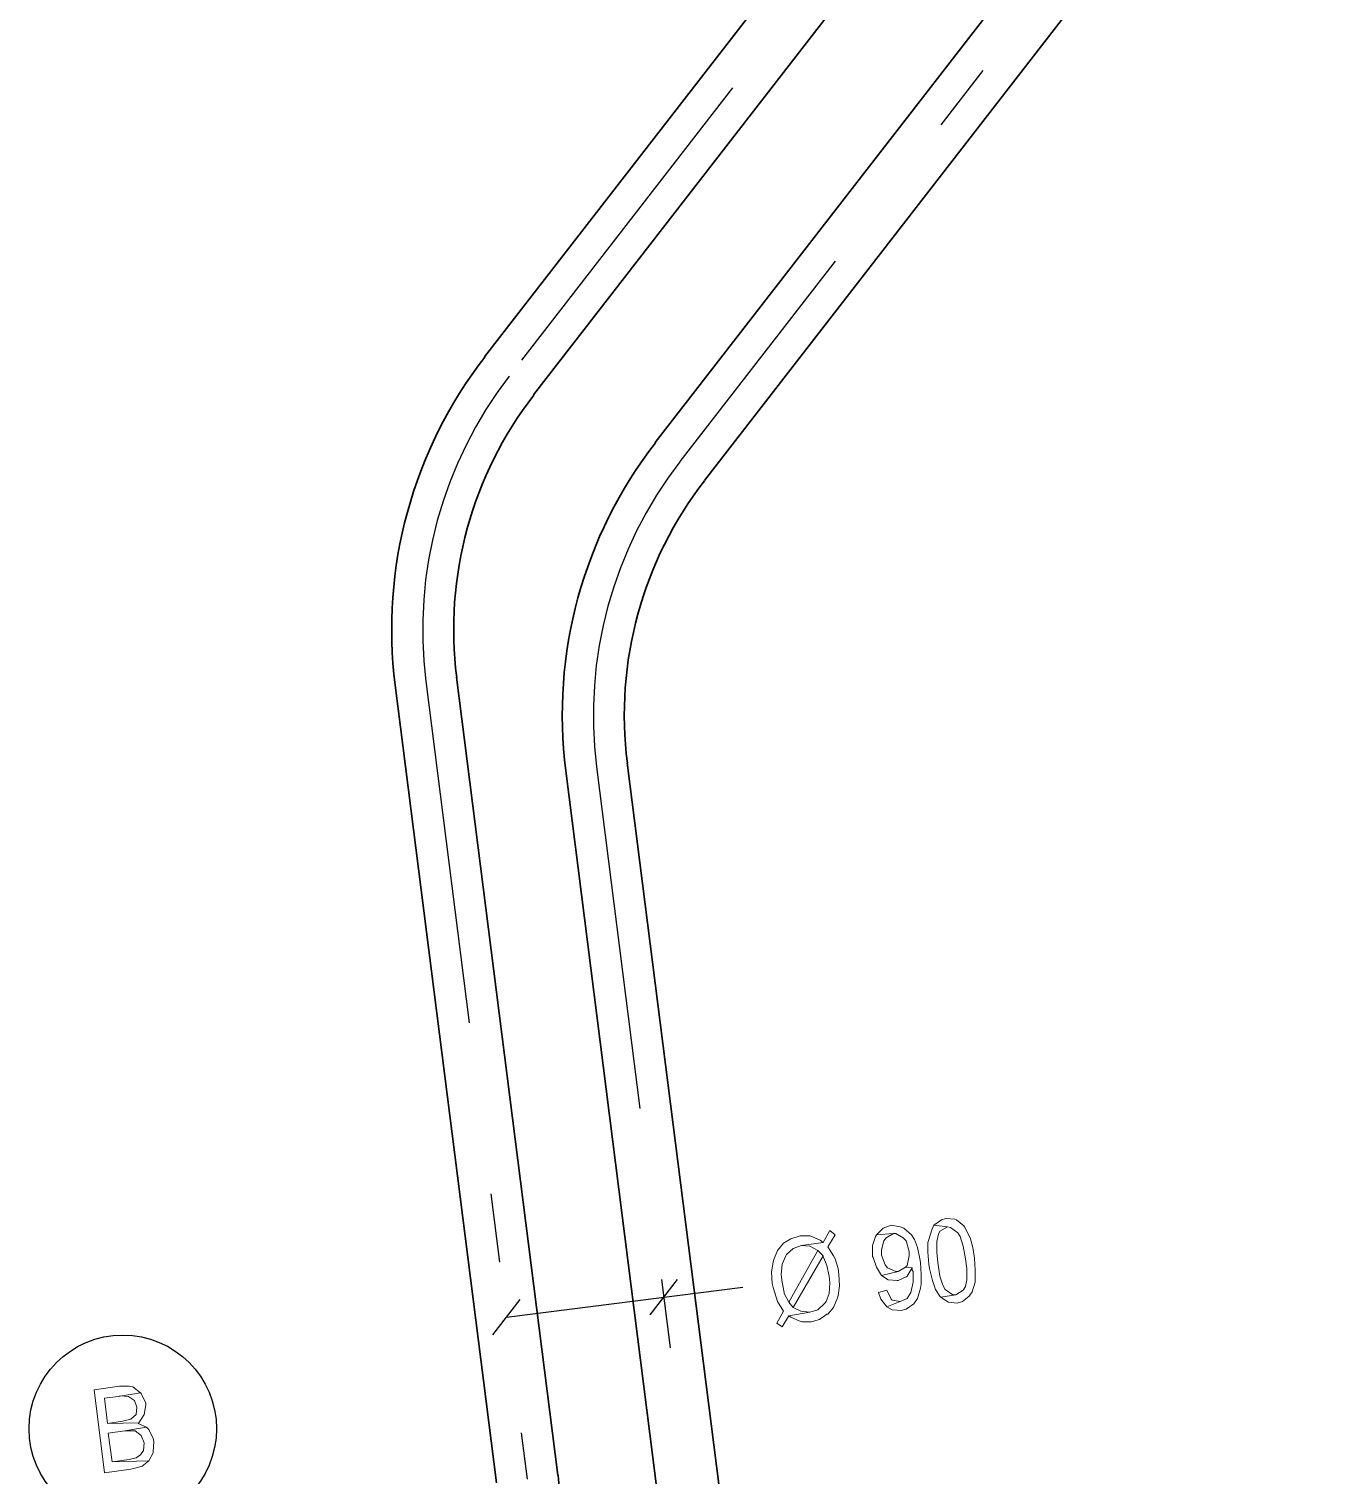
# Model space of a CAD drawing. Header units: metres. Extents: x 2713732.4 to 2713757.2, y 1226081.6 to 1226111.3.
# Drawn here: x 2713740.063 to 2713741.961, y 1226089.882 to 1226091.981 of the extents above; entities that cross this region are included whole.
import ezdxf

# ---------------------------------------------------------------- set-up
doc = ezdxf.new("R2010")
doc.units = ezdxf.units.M
doc.linetypes.add('DASHDOT', pattern=[1, 0.5, -0.25, 0, -0.25])
doc.layers.add('einlagen_boden_erstes_og', color=7, linetype='Continuous', true_color=0x000000)

msp = doc.modelspace()

# ---------------------------------------------------------------- linework, layer by layer
at = {"layer": 'einlagen_boden_erstes_og', "color": 1, "linetype": 'Continuous', "lineweight": 35, "true_color": 0xff0000, "extrusion": (0.000477202, 0.001815, 0.999998)}
for p, q in [((2713743.0695, 1226094.5313, -0.166), (2713740.7244, 1226091.5045, -0.1594)), ((2713743.1407, 1226094.4762, -0.1659), (2713740.7955, 1226091.4493, -0.1593)), ((2713743.2186, 1226094.2799, -0.1656), (2713740.972, 1226091.3802, -0.1592)), ((2713743.2898, 1226094.2247, -0.1655), (2713741.0432, 1226091.325, -0.1592)), ((2713740.6837, 1226091.0395, -0.1585), (2713740.8306, 1226089.8815, -0.1565)), ((2713740.5944, 1226091.0282, -0.1584), (2713740.7414, 1226089.8702, -0.1564)), ((2713740.9313, 1226090.9152, -0.1584), (2713741.068, 1226089.838, -0.1565)), ((2713740.842, 1226090.9039, -0.1583), (2713740.9787, 1226089.8267, -0.1564))]:
    msp.add_line(p, q, dxfattribs=at)
at = {"layer": 'einlagen_boden_erstes_og', "color": 7, "linetype": 'DASHDOT', "lineweight": 25, "extrusion": (0.000477202, 0.001815, 0.999998)}
for p, q in [((2713743.1051, 1226094.5038, -0.1659), (2713740.76, 1226091.4769, -0.1593)), ((2713743.2542, 1226094.2523, -0.1655), (2713741.0076, 1226091.3526, -0.1592)), ((2713740.639, 1226091.0339, -0.1585), (2713740.786, 1226089.8758, -0.1564)), ((2713740.8867, 1226090.9096, -0.1583), (2713741.0234, 1226089.8324, -0.1565))]:
    msp.add_line(p, q, dxfattribs=at)
at = {"layer": 'einlagen_boden_erstes_og', "color": 7, "linetype": 'Continuous', "lineweight": 25, "extrusion": (0.000477202, 0.001815, 0.999998)}
for p, q in [((2713740.9645, 1226090.1139, -0.1569), (2713741.0043, 1226090.1653, -0.1571)), ((2713740.7363, 1226090.0849, -0.1568), (2713740.7761, 1226090.1363, -0.1569)), ((2713740.7562, 1226090.1106, -0.1568), (2713741.0989, 1226090.1541, -0.1571))]:
    msp.add_line(p, q, dxfattribs=at)
at = {"layer": 'einlagen_boden_erstes_og', "color": 7, "lineweight": 0}
for points in [[(2713741.3145, 1226090.2442), (2713741.3145, 1226090.2442), (2713741.3025, 1226090.2399), (2713741.2928, 1226090.2301), (2713741.3177, 1226090.2322), (2713741.321, 1226090.2322), (2713741.3319, 1226090.2257), (2713741.3362, 1226090.2214), (2713741.3405, 1226090.2062), (2713741.3405, 1226090.1997), (2713741.3373, 1226090.1855), (2713741.3351, 1226090.1834), (2713741.3449, 1226090.1823), (2713741.3449, 1226090.179), (2713741.346, 1226090.1769), (2713741.346, 1226090.1616), (2713741.3427, 1226090.1464), (2713741.3373, 1226090.1377), (2713741.3275, 1226090.1334), (2713741.308, 1226090.1258), (2713741.3156, 1226090.1215), (2713741.3286, 1226090.1204), (2713741.3362, 1226090.1225), (2713741.3471, 1226090.1301), (2713741.3525, 1226090.1377), (2713741.3568, 1226090.153), (2713741.3579, 1226090.1584), (2713741.3579, 1226090.1725), (2713741.3568, 1226090.1899), (2713741.3558, 1226090.1953), (2713741.3525, 1226090.2116), (2713741.3482, 1226090.2236), (2713741.3438, 1226090.2301), (2713741.3329, 1226090.2399), (2713741.3275, 1226090.242)], [(2713741.3764, 1226090.2442), (2713741.3731, 1226090.2377), (2713741.3688, 1226090.2236), (2713741.3677, 1226090.2192), (2713741.3677, 1226090.2051), (2713741.3688, 1226090.1877), (2713741.3699, 1226090.1812), (2713741.3742, 1226090.1638), (2713741.3786, 1226090.1508), (2713741.3851, 1226090.141), (2713741.3862, 1226090.1399), (2713741.4079, 1226090.1432), (2713741.4036, 1226090.1432), (2713741.3927, 1226090.1508), (2713741.3894, 1226090.1573), (2713741.3851, 1226090.1703), (2713741.3818, 1226090.1899), (2713741.3807, 1226090.2051), (2713741.3807, 1226090.2203), (2713741.3829, 1226090.2312), (2713741.3851, 1226090.2355), (2713741.3959, 1226090.242)], [(2713741.3938, 1226090.254), (2713741.3873, 1226090.2518), (2713741.3764, 1226090.2442), (2713741.3959, 1226090.242), (2713741.4003, 1226090.2409), (2713741.4112, 1226090.2333), (2713741.4144, 1226090.2279), (2713741.4188, 1226090.2138), (2713741.422, 1226090.1953), (2713741.4242, 1226090.1812), (2713741.4242, 1226090.1649), (2713741.422, 1226090.1551), (2713741.4188, 1226090.1497), (2713741.4079, 1226090.1432), (2713741.3862, 1226090.1399), (2713741.397, 1226090.1323), (2713741.4101, 1226090.1312), (2713741.4177, 1226090.1334), (2713741.4274, 1226090.141), (2713741.4318, 1226090.1475), (2713741.4361, 1226090.1616), (2713741.4361, 1226090.1649), (2713741.4361, 1226090.179), (2713741.4351, 1226090.1964), (2713741.4329, 1226090.2116), (2713741.4296, 1226090.2246), (2713741.4274, 1226090.229), (2713741.4209, 1226090.242), (2713741.4198, 1226090.2431), (2713741.409, 1226090.2518), (2713741.4068, 1226090.2529)], [(2713741.182, 1226090.229), (2713741.182, 1226090.229), (2713741.1689, 1226090.2246), (2713741.1581, 1226090.2181), (2713741.1581, 1226090.2181), (2713741.1494, 1226090.2073), (2713741.1439, 1226090.1942), (2713741.1429, 1226090.191), (2713741.1407, 1226090.1758), (2713741.1418, 1226090.1595), (2713741.1429, 1226090.154), (2713741.1472, 1226090.1399), (2713741.1494, 1226090.1334), (2713741.1581, 1226090.1193), (2713741.1483, 1226090.1019), (2713741.1559, 1226090.0965), (2713741.1657, 1226090.1128), (2713741.1961, 1226090.1182), (2713741.1961, 1226090.1182), (2713741.183, 1226090.1193), (2713741.1722, 1226090.1247), (2713741.1657, 1226090.1323), (2713741.1591, 1226090.1453), (2713741.1591, 1226090.1464), (2713741.1559, 1226090.1616), (2713741.1548, 1226090.1725), (2713741.1559, 1226090.1877), (2713741.1613, 1226090.1997), (2713741.1624, 1226090.2018), (2713741.1722, 1226090.2105), (2713741.1841, 1226090.2149), (2713741.2156, 1226090.2192), (2713741.2113, 1226090.2225), (2713741.1993, 1226090.2279), (2713741.1961, 1226090.229)], [(2713741.2254, 1226090.2366), (2713741.2156, 1226090.2192), (2713741.1841, 1226090.2149), (2713741.1961, 1226090.2138), (2713741.1961, 1226090.2138), (2713741.208, 1226090.2073), (2713741.2156, 1226090.1997), (2713741.2156, 1226090.1986), (2713741.2211, 1226090.1855), (2713741.2243, 1226090.1703), (2713741.2254, 1226090.1606), (2713741.2243, 1226090.1453), (2713741.22, 1226090.1334), (2713741.2178, 1226090.1312), (2713741.208, 1226090.1215), (2713741.1961, 1226090.1182), (2713741.1657, 1226090.1128), (2713741.1689, 1226090.1106), (2713741.1809, 1226090.1052), (2713741.1852, 1226090.1041), (2713741.1983, 1226090.1041), (2713741.2102, 1226090.1073), (2713741.2211, 1226090.1149), (2713741.2222, 1226090.1149), (2713741.2308, 1226090.1247), (2713741.2363, 1226090.1388), (2713741.2374, 1226090.1421), (2713741.2395, 1226090.1562), (2713741.2384, 1226090.1725), (2713741.2374, 1226090.1812), (2713741.233, 1226090.1953), (2713741.2308, 1226090.1997), (2713741.2222, 1226090.2127), (2713741.233, 1226090.2301)], [(2713741.2928, 1226090.2301), (2713741.2917, 1226090.2279), (2713741.2873, 1226090.2149), (2713741.2873, 1226090.1986), (2713741.2884, 1226090.1975), (2713741.2928, 1226090.1834), (2713741.3004, 1226090.1714), (2713741.3243, 1226090.1769), (2713741.321, 1226090.1769), (2713741.309, 1226090.1823), (2713741.3058, 1226090.1866), (2713741.3004, 1226090.2007), (2713741.3004, 1226090.2084), (2713741.3036, 1226090.2214), (2713741.3069, 1226090.2257), (2713741.3177, 1226090.2322)], [(2713741.208, 1226090.2073), (2713741.1657, 1226090.1323), (2713741.1722, 1226090.1247), (2713741.2156, 1226090.1997)], [(2713741.3351, 1226090.1834), (2713741.3243, 1226090.1769), (2713741.3004, 1226090.1714), (2713741.3101, 1226090.1649), (2713741.3232, 1226090.1638), (2713741.3243, 1226090.1638), (2713741.3362, 1226090.1692), (2713741.3373, 1226090.1703), (2713741.3449, 1226090.1823)], [(2713741.308, 1226090.1497), (2713741.296, 1226090.1464), (2713741.2993, 1226090.1367), (2713741.308, 1226090.1258), (2713741.3275, 1226090.1334), (2713741.3156, 1226090.1356), (2713741.3145, 1226090.1367)], [(2713740.1946, 1226090.0107), (2713740.1576, 1226090.0052), (2713740.1728, 1226089.8847), (2713740.2109, 1226089.8901), (2713740.2152, 1226089.8912), (2713740.2272, 1226089.8944), (2713740.2369, 1226089.902), (2713740.1837, 1226089.9009), (2713740.1783, 1226089.9422), (2713740.2022, 1226089.9455), (2713740.2337, 1226089.9509), (2713740.2217, 1226089.9563), (2713740.2228, 1226089.9574), (2713740.1772, 1226089.9563), (2713740.1728, 1226089.9933), (2713740.1924, 1226089.9954), (2713740.225, 1226090.0009), (2713740.2141, 1226090.0096), (2713740.2087, 1226090.0107)], [(2713740.225, 1226090.0009), (2713740.1924, 1226089.9954), (2713740.1957, 1226089.9965), (2713740.2076, 1226089.9954), (2713740.2163, 1226089.99), (2713740.2196, 1226089.9802), (2713740.2185, 1226089.9694), (2713740.2109, 1226089.9629), (2713740.1989, 1226089.9596), (2713740.1772, 1226089.9563), (2713740.2228, 1226089.9574), (2713740.2304, 1226089.9694), (2713740.2304, 1226089.9694), (2713740.2326, 1226089.9835), (2713740.2326, 1226089.9857), (2713740.2261, 1226089.9998)], [(2713740.2337, 1226089.9509), (2713740.2022, 1226089.9455), (2713740.2043, 1226089.9455), (2713740.2174, 1226089.9455), (2713740.2261, 1226089.939), (2713740.2304, 1226089.9281), (2713740.2293, 1226089.9172), (2713740.225, 1226089.9107), (2713740.2185, 1226089.9064), (2713740.2087, 1226089.9042), (2713740.1837, 1226089.9009), (2713740.2369, 1226089.902), (2713740.2435, 1226089.914), (2713740.2435, 1226089.9151), (2713740.2445, 1226089.9303), (2713740.2435, 1226089.9346), (2713740.2369, 1226089.9477)]]:
    msp.add_lwpolyline(points, close=True, dxfattribs=at)
at = {"layer": 'einlagen_boden_erstes_og', "color": 7, "linetype": 'Continuous', "lineweight": 25, "extrusion": (0.000477202, 0.001815, 0.999998)}
msp.add_circle((2713739.8902, 1226085.5786, 3520.5086), 0.136, dxfattribs=at)
at = {"layer": 'einlagen_boden_erstes_og', "color": 1, "linetype": 'Continuous', "lineweight": 35, "true_color": 0xff0000, "extrusion": (0.000477202, 0.001815, 0.999998)}
for centre, radius, start, end in [((2713740.9254, 1226086.7389, 3520.5086), 0.645, 142.2326, 187.2326), ((2713740.9254, 1226086.7389, 3520.5086), 0.555, 142.2326, 187.2326), ((2713741.173, 1226086.6146, 3520.5086), 0.645, 142.2326, 187.2326), ((2713741.173, 1226086.6146, 3520.5086), 0.555, 142.2326, 187.2326), ((2713740.1844, 1226085.4682, 3520.5086), 0.3401, 277.2326, 7.2326)]:
    msp.add_arc(centre, radius, start, end, dxfattribs=at)
at = {"layer": 'einlagen_boden_erstes_og', "color": 7, "linetype": 'DASHDOT', "lineweight": 25, "extrusion": (0.000477202, 0.001815, 0.999998)}
for centre in [(2713740.9254, 1226086.7389, 3520.5086), (2713741.173, 1226086.6146, 3520.5086)]:
    msp.add_arc(centre, 0.6, 142.2326, 187.2326, dxfattribs=at)

doc.saveas('drawing.dxf')
